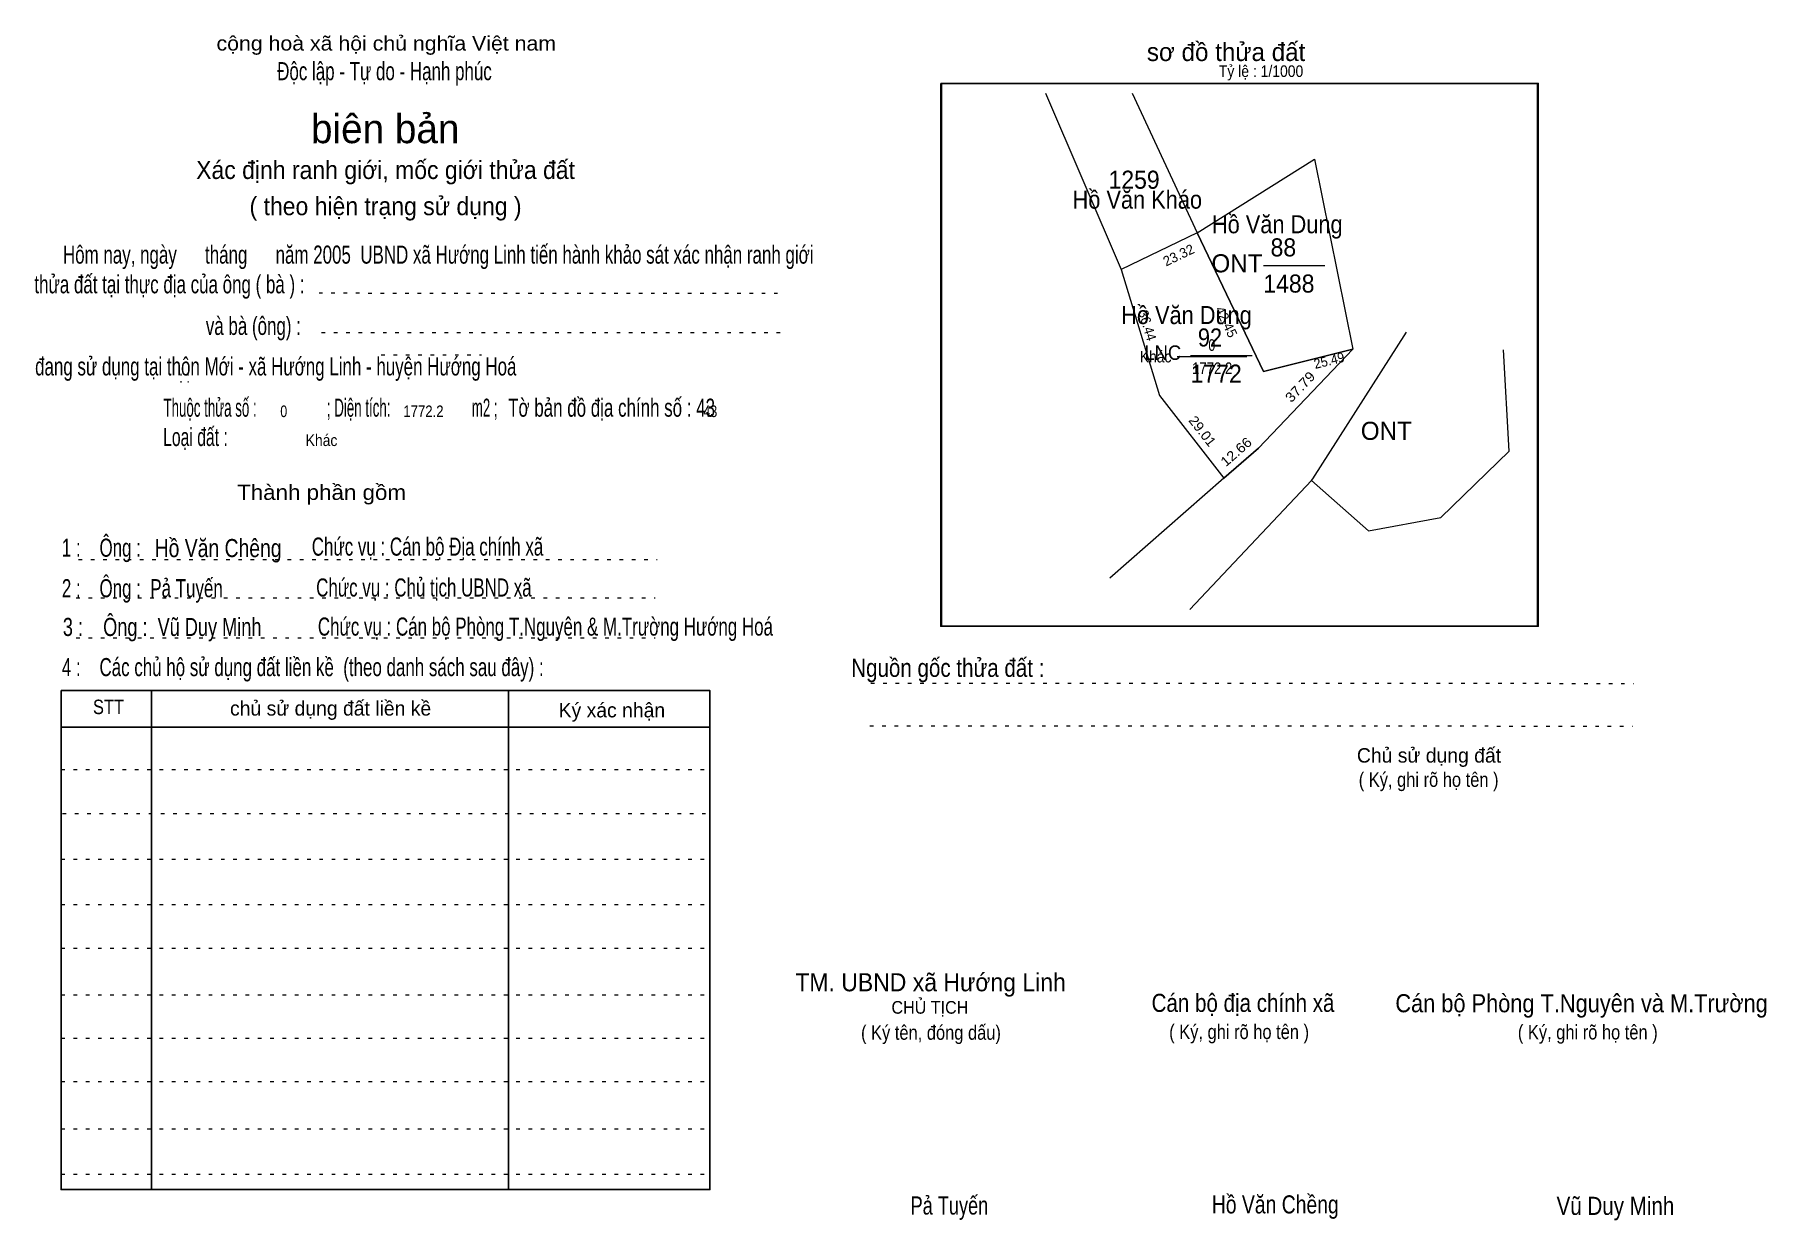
# Model space of a CAD drawing. Header units: centimetres. Extents: x -1.5 to 46.4, y -3.9 to 28.9.
import ezdxf
from ezdxf.enums import TextEntityAlignment as Align

# ---------------------------------------------------------------- set-up
doc = ezdxf.new("R2010")
doc.units = ezdxf.units.CM
doc.header["$LTSCALE"] = 0.2
doc.linetypes.add('DOTTED', pattern=[1.5, 0.3, -1.2])
for name, color, linetype, lineweight in [('15', 7, 'Continuous', 13), ('2', 7, 'Continuous', 25), ('22', 7, 'Continuous', 13), ('33', 7, 'Continuous', 13), ('5', 7, 'DOTTED', 13)]:
    doc.layers.add(name, color=color, linetype=linetype, lineweight=lineweight)
for name, color, linetype in [('16', 7, 'Continuous'), ('34', 7, 'Continuous'), ('51', 7, 'Continuous')]:
    doc.layers.add(name, color=color, linetype=linetype)

msp = doc.modelspace()

# ---------------------------------------------------------------- linework, layer by layer
at = {"layer": '15'}
for p, q in [((32.48, 22.49), (34.18, 22.49)), ((30.47, 20), (32.17, 20))]:
    msp.add_line(p, q, dxfattribs=at)
at = {"layer": '2'}
msp.add_lwpolyline([(23.56, 27.52), (40.06, 27.52), (40.06, 12.52), (23.56, 12.52)], close=True, dxfattribs=at)
at = {"layer": '22'}
for p, q in [((26.46, 27.25), (28.55, 22.38)), ((28.85, 27.25), (30.65, 23.39)), ((30.65, 23.39), (33.89, 25.43)), ((33.89, 25.43), (34.95, 20.18)), ((30.65, 23.39), (28.55, 22.38)), ((30.45, 12.98), (33.81, 16.55))]:
    msp.add_line(p, q, dxfattribs=at)
msp.add_lwpolyline([(31.39, 16.61), (32.35, 17.44), (34.95, 20.18), (32.48, 19.56), (30.65, 23.39), (28.55, 22.38), (29.61, 18.9)], close=True, dxfattribs=at)
for points in [[(30.65, 23.39), (32.48, 19.56), (34.95, 20.18)], [(28.55, 22.38), (29.61, 18.9), (31.39, 16.61)], [(33.81, 16.55), (33.85, 16.59), (36.44, 20.65)], [(34.95, 20.18), (32.35, 17.44), (31.39, 16.61), (28.24, 13.85)], [(33.81, 16.55), (35.39, 15.16), (37.39, 15.52), (39.28, 17.36), (39.12, 20.16)]]:
    msp.add_lwpolyline(points, dxfattribs=at)
at = {"layer": '33'}
msp.add_line((30.1, 19.97), (32.02, 19.97), dxfattribs=at)
at = {"layer": '5'}
for p, q in [((6.37, 21.73), (19.21, 21.72)), ((6.44, 20.64), (19.25, 20.64)), ((8.09, 20.02), (10.86, 20.02)), ((-0.28, 14.36), (15.72, 14.36)), ((-0.34, 13.3), (15.66, 13.3)), ((-0.34, 12.2), (15.66, 12.2)), ((21.63, 10.95), (42.72, 10.94)), ((21.6, 9.77), (42.69, 9.76)), ((-0.76, 8.56), (17.18, 8.56)), ((-0.72, 7.34), (17.22, 7.34)), ((-0.76, 6.08), (17.18, 6.08)), ((-0.76, 4.83), (17.18, 4.83)), ((-0.76, 3.62), (17.18, 3.62)), ((-0.76, 2.33), (17.18, 2.33)), ((-0.76, 1.13), (17.18, 1.13)), ((-0.76, -0.06), (17.18, -0.06)), ((-0.76, -1.37), (17.18, -1.37)), ((-0.76, -2.62), (17.18, -2.62))]:
    msp.add_line(p, q, dxfattribs=at)
at = {"layer": '5', "linetype": 'Continuous', "lineweight": 25}
for p, q in [((1.74, 10.74), (1.74, -3.05)), ((11.61, 10.74), (11.61, -3.05)), ((-0.76, 9.73), (17.18, 9.73))]:
    msp.add_line(p, q, dxfattribs=at)
for points in [[(23.58, 27.52), (40.08, 27.52), (40.08, 12.52), (23.58, 12.52)], [(-0.76, 10.74), (17.18, 10.74), (17.18, -3.05), (-0.76, -3.05)]]:
    msp.add_lwpolyline(points, close=True, dxfattribs=at)

# ---------------------------------------------------------------- texts
at = {"layer": '15'}
for s, width, p in [('1259', 0.95, (28.2, 24.61)), ('88', 0.95, (32.68, 22.74)), ('1488', 0.95, (32.48, 21.74)), ('92', 0.9, (30.67, 20.25)), ('1772', 0.95, (30.47, 19.25))]:
    msp.add_text(s, height=0.5, dxfattribs=dict(at, width=width)).set_placement(p)
at = {"layer": '16', "width": 0.9}
for s, p in [('Hồ Văn Kháo', (28.995, 24.06)), ('Hồ Văn Dung', (32.865, 23.38)), ('Hồ Văn Dung', (30.355, 20.87))]:
    msp.add_text(s, height=0.5, dxfattribs=at).set_placement(p, align=Align.CENTER)
at = {"layer": '22'}
for p in [(31.75, 22.3), (35.88, 17.67)]:
    msp.add_text('ONT', height=0.5, dxfattribs=at).set_placement(p, align=Align.CENTER)
at = {"layer": '22', "width": 0.95}
msp.add_text('LNC', height=0.4, dxfattribs=at).set_placement((29.7, 19.88), align=Align.CENTER)
at = {"layer": '33', "width": 0.9}
msp.add_text('Khác', height=0.32, dxfattribs=at).set_placement((29.94, 19.81), align=Align.RIGHT)
at = {"layer": '33'}
for s, width, p in [('0', 0.8, (31.055, 20.13)), ('1772.2', 0.85, (31.065, 19.49))]:
    msp.add_text(s, height=0.32, dxfattribs=dict(at, width=width)).set_placement(p, align=Align.CENTER)
at = {"layer": '34'}
for s, width, p in [(': : ', 0.85, (2.5, 19.25)), ('0', 0.8, (5.3, 18.3)), ('1772.2', 0.85, (8.7, 18.3)), ('43', 0.8, (17, 18.3)), ('Khác', 0.9, (6, 17.5))]:
    msp.add_text(s, height=0.32, dxfattribs=dict(at, width=width)).set_placement(p)
at = {"layer": '5'}
for s, height, width, p in [('cộng hoà xã hội chủ nghĩa Việt nam', 0.4, 1.1, (8.23, 28.43)), ('Độc lập - Tự do - Hạnh phúc', 0.5, 0.7, (8.18, 27.61)), ('Xác định ranh giới, mốc giới thửa đất', 0.5, 0.95, (8.21, 24.88)), ('( theo hiện trạng sử dụng )', 0.5, 0.95, (8.21, 23.88)), ('Thành phần gồm', 0.42, 1.1, (6.44, 16.01)), ('Hồ Văn Chêng', 0.5, 0.8, (3.58, 14.43)), ('Chức vụ : Cán bộ Địa chính xã', 0.5, 0.7, (9.37, 14.47)), ('Chức vụ : Chủ tịch UBND xã', 0.5, 0.7, (9.27, 13.34)), ('Chức vụ : Cán bộ Phòng T.Nguyên & M.Trường Hướng Hoá', 0.5, 0.7, (12.63, 12.26)), ('    Nguồn gốc thửa đất :', 0.5, 0.85, (23.44, 11.12)), ('( Ký, ghi rõ họ tên )', 0.4, 0.85, (37.05, 8.08)), ('CHỦ TỊCH', 0.35, 0.95, (23.26, 1.81)), ('( Ký tên, đóng dấu)', 0.4, 0.85, (23.29, 1.09)), ('( Ký, ghi rõ họ tên )', 0.4, 0.85, (31.81, 1.11)), ('( Ký, ghi rõ họ tên )', 0.4, 0.85, (41.45, 1.1)), ('Pả Tuyến', 0.5, 0.75, (23.8, -3.74)), ('Hồ Văn Chềng', 0.5, 0.8, (32.81, -3.71)), ('Vũ Duy Minh', 0.5, 0.85, (42.215, -3.75))]:
    msp.add_text(s, height=height, dxfattribs=dict(at, width=width)).set_placement(p, align=Align.CENTER)
msp.add_text('sơ đồ thửa đất', height=0.5, dxfattribs=at).set_placement((29.26, 28.14))
for s, height, p in [('biên bản', 0.8, (8.2, 25.87)), ('      chủ sử dụng đất liền kề', 0.4, (6.245, 10.05)), ('   Ký xác nhận', 0.4, (14.245, 10)), ('Chủ sử dụng đất', 0.4, (37.06, 8.75))]:
    msp.add_text(s, height=height, dxfattribs=at).set_placement(p, align=Align.CENTER)
for s, height, width, p in [('   Hôm nay, ngày      tháng      năm 2005  UBND xã Hướng Linh tiến hành khảo sát xác nhận ranh giới ', 0.5, 0.7, (-1.1, 22.54)), ('thửa đất tại thực địa của ông ( bà ) :                                       ', 0.5, 0.7, (-1.5, 21.72)), ('                                     và bà (ông) :', 0.5, 0.7, (-1.57, 20.57)), (' đang sử dụng tại thôn Mới - xã Hướng Linh - huyện Hướng Hoá', 0.5, 0.7, (-1.61, 19.45)), ('Thuộc thửa số :                   ; Diện tích:                      m2 ;                                            ', 0.5, 0.55, (2.07, 18.31)), ('Tờ bản đồ địa chính số : 43', 0.5, 0.7, (11.6, 18.31)), ('Loại đất :  ', 0.5, 0.65, (2.06, 17.5)), ('    1 :    Ông :                                                        ', 0.5, 0.7, (-1.26, 14.44)), ('    2 :    Ông :  Pả Tuyến', 0.5, 0.7, (-1.26, 13.32)), ('    3 :    Ông :  Vũ Duy Minh', 0.5, 0.75, (-1.27, 12.25)), ('    4 :    Các chủ hộ sử dụng đất liền kề  (theo danh sách sau đây) :', 0.5, 0.7, (-1.26, 11.14)), ('STT', 0.4, 0.85, (0.12, 10.09)), ('TM. UBND xã Hướng Linh', 0.5, 0.95, (19.54, 2.43)), ('Cán bộ địa chính xã  ', 0.5, 0.85, (29.39, 1.86)), ('Cán bộ Phòng T.Nguyên và M.Trường', 0.5, 0.9, (36.13, 1.85))]:
    msp.add_text(s, height=height, dxfattribs=dict(at, width=width)).set_placement(p)
at = {"layer": '51', "width": 0.9}
msp.add_text('Tỷ lệ : 1/1000', height=0.32, dxfattribs=at).set_placement((31.25, 27.7))
at = {"layer": '51'}
for s, rotation, p in [('23.32', 25.642, (30.1966, 22.6552)), ('42.45', 295.581, (31.3347, 20.8733))]:
    msp.add_text(s, height=0.27, rotation=rotation, dxfattribs=at).set_placement(p, align=Align.CENTER)
for s, rotation, width, p in [('36.44', 286.913, 0.95, (29.1464, 20.7943)), ('25.49', 14.053, 0.95, (34.3322, 19.7332)), ('37.79', 46.383, 1.1, (33.5943, 19.0419)), ('29.01', 308.055, 1.05, (30.6889, 17.8282)), ('12.66', 41.156, 1.1, (31.8162, 17.2375))]:
    msp.add_text(s, height=0.27, rotation=rotation, dxfattribs=dict(at, width=width)).set_placement(p, align=Align.CENTER)

doc.saveas('drawing.dxf')
